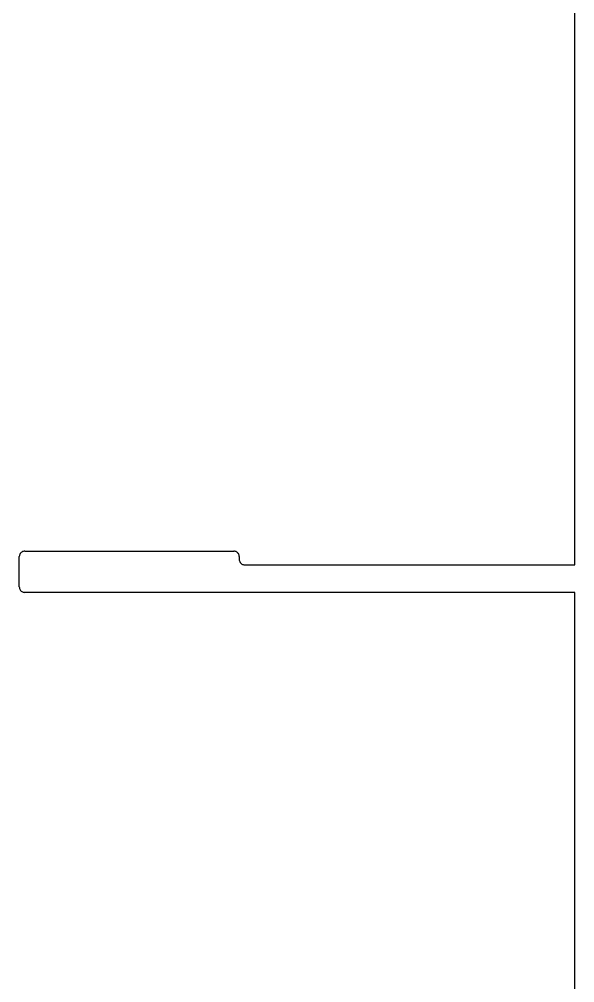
# Model space of a CAD drawing. Extents: x -180 to 180, y -173 to 173.
# Drawn here: x 109.68 to 129.88, y -137.94 to -102.87 of the extents above; entities that cross this region are included whole.
import ezdxf

# ---------------------------------------------------------------- set-up
doc = ezdxf.new("R2010")
doc.units = 0
doc.header["$MEASUREMENT"] = 0
doc.layers.get('0').update_dxf_attribs({"linetype": 'CONTINUOUS'})

msp = doc.modelspace()

# ---------------------------------------------------------------- linework, layer by layer
for p, q in [((129.877, -122.729), (129.877, -84.729)), ((109.695, -122.346), (109.685, -122.373)), ((109.709, -122.321), (109.695, -122.346)), ((109.726, -122.298), (109.709, -122.321)), ((109.746, -122.278), (109.726, -122.298)), ((109.769, -122.261), (109.746, -122.278)), ((109.794, -122.247), (109.769, -122.261)), ((109.821, -122.237), (109.794, -122.247)), ((109.849, -122.231), (109.821, -122.237)), ((109.877, -122.229), (109.849, -122.231)), ((109.877, -122.229), (117.477, -122.229)), ((117.505, -122.231), (117.477, -122.229)), ((117.533, -122.237), (117.505, -122.231)), ((117.56, -122.247), (117.533, -122.237)), ((117.585, -122.261), (117.56, -122.247)), ((117.608, -122.278), (117.585, -122.261)), ((117.628, -122.298), (117.608, -122.278)), ((117.645, -122.321), (117.628, -122.298)), ((117.659, -122.346), (117.645, -122.321)), ((117.669, -122.373), (117.659, -122.346)), ((109.679, -122.401), (109.677, -122.429)), ((109.677, -123.529), (109.677, -122.429)), ((109.685, -122.373), (109.679, -122.401)), ((117.675, -122.401), (117.669, -122.373)), ((117.677, -122.429), (117.675, -122.401)), ((117.677, -122.429), (117.677, -122.529)), ((117.677, -122.529), (117.679, -122.558)), ((117.679, -122.558), (117.685, -122.586)), ((117.685, -122.586), (117.695, -122.612)), ((117.695, -122.612), (117.709, -122.637)), ((117.709, -122.637), (117.726, -122.66)), ((117.726, -122.66), (117.746, -122.681)), ((117.746, -122.681), (117.769, -122.698)), ((117.769, -122.698), (117.794, -122.711)), ((117.794, -122.711), (117.821, -122.721)), ((117.821, -122.721), (117.849, -122.727)), ((117.849, -122.727), (117.877, -122.729)), ((117.877, -122.729), (129.877, -122.729)), ((109.677, -123.529), (109.679, -123.558)), ((109.679, -123.558), (109.685, -123.586)), ((109.685, -123.586), (109.695, -123.612)), ((109.695, -123.612), (109.709, -123.637)), ((109.709, -123.637), (109.726, -123.66)), ((109.726, -123.66), (109.746, -123.681)), ((109.746, -123.681), (109.769, -123.698)), ((109.769, -123.698), (109.794, -123.711)), ((109.794, -123.711), (109.821, -123.721)), ((109.821, -123.721), (109.849, -123.727)), ((109.849, -123.727), (109.877, -123.729)), ((117.477, -123.729), (109.877, -123.729)), ((129.877, -123.729), (117.477, -123.729)), ((129.877, -145.729), (129.877, -123.729))]:
    msp.add_line(p, q)

doc.saveas('drawing.dxf')
